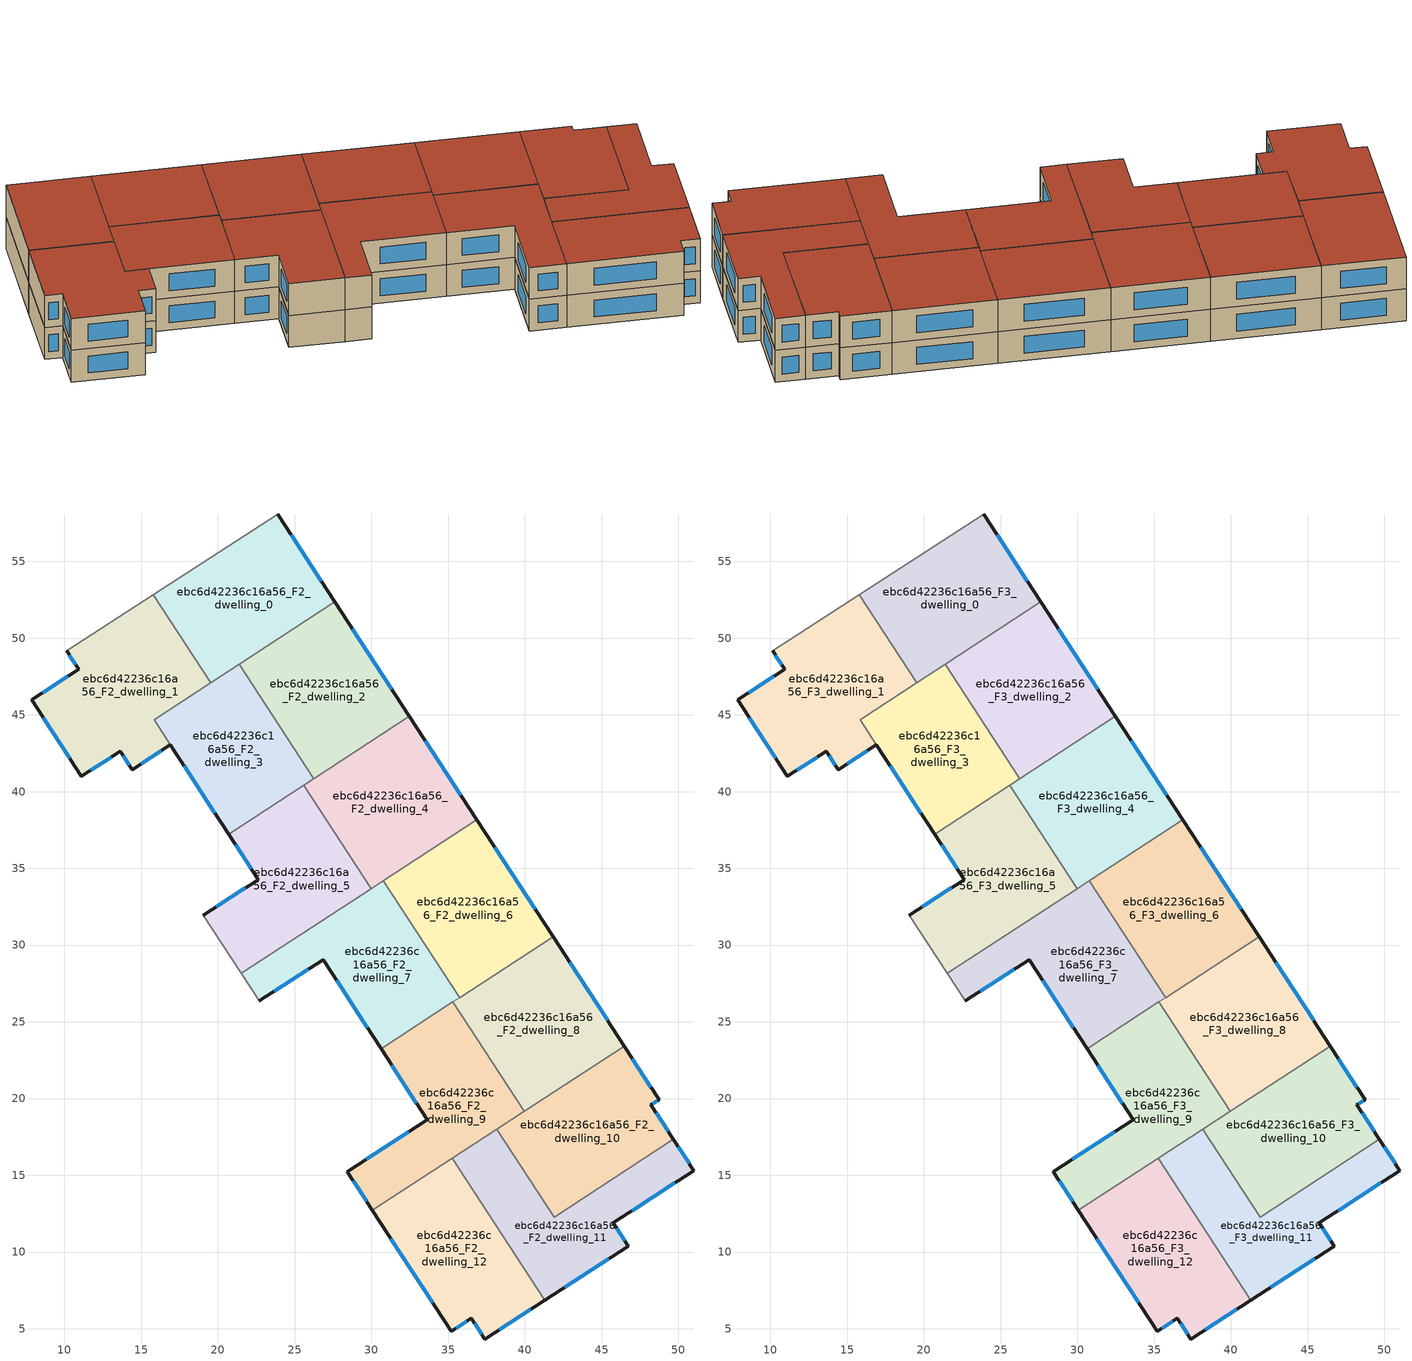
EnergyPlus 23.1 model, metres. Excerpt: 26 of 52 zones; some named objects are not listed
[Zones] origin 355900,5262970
ebc6d42236c16a56_F2_dwelling_0
 floor to ebc6d42236c16a56_F1_dwelling_0 (EU_floor_Construction): 23.88,58.09 27.62,52.36 19.53,47.09 15.78,52.84 z6
 wall outside (EU_wall_Construction): 27.62,52.36 23.88,58.09 z6:9
 wall adiabatic (EU_wall_Construction): 23.88,58.09 15.78,52.84 z6:9
 wall to ebc6d42236c16a56_F2_dwelling_1 (EU_wall_Construction): 15.78,52.84 19.53,47.09 z6:9
 wall to ebc6d42236c16a56_F2_dwelling_2 (EU_wall_Construction): 21.38,48.3 27.62,52.36 z6:9
 wall to ebc6d42236c16a56_F2_dwelling_3 (EU_wall_Construction): 19.53,47.09 21.38,48.3 z6:9
 window (EU_Window_Construction): 26.74,53.7 24.76,56.74 z6.7:8.3
ebc6d42236c16a56_F2_dwelling_1
 floor to ebc6d42236c16a56_F1_dwelling_1 (EU_floor_Construction): 15.78,52.84 19.53,47.09 15.84,44.68 16.9,43.05 14.41,41.44 13.63,42.63 11.1,41 7.86,45.98 10.93,47.96 10.14,49.18 z6
 wall outside (EU_wall_Construction): 10.14,49.18 10.93,47.96 7.86,45.98 11.1,41 13.63,42.63 14.41,41.44 16.9,43.05 z6:9
 wall adiabatic (EU_wall_Construction): 15.78,52.84 10.14,49.18 z6:9
 wall to ebc6d42236c16a56_F2_dwelling_3 (EU_wall_Construction): 16.9,43.05 15.84,44.68 19.53,47.09 z6:9
 window (EU_Window_Construction): 10.21,47.5 8.58,46.45 / 10.32,48.9 10.74,48.25 / 14.99,41.82 16.32,42.67 / 13.81,42.35 14.22,41.72 / 11.7,41.38 13.04,42.24 / 8.62,44.81 10.34,42.17 z6.7:8.3
ebc6d42236c16a56_F2_dwelling_10
 floor to ebc6d42236c16a56_F1_dwelling_10 (EU_floor_Construction): 46.47,23.42 48.74,19.93 48.21,19.59 49.67,17.34 41.9,12.27 38.16,18.01 z6
 wall outside (EU_wall_Construction): 49.67,17.34 48.21,19.59 48.74,19.93 46.47,23.42 z6:9
 wall to ebc6d42236c16a56_F2_dwelling_11 (EU_wall_Construction): 38.16,18.01 41.9,12.27 49.67,17.34 z6:9
 wall to ebc6d42236c16a56_F2_dwelling_8 (EU_wall_Construction): 46.47,23.42 39.95,19.17 z6:9
 wall to ebc6d42236c16a56_F2_dwelling_9 (EU_wall_Construction): 39.95,19.17 38.16,18.01 z6:9
 window (EU_Window_Construction): 48.21,20.75 47,22.6 / 48.33,19.67 48.62,19.85 / 49.33,17.87 48.55,19.06 z6.7:8.3
ebc6d42236c16a56_F2_dwelling_11
 floor to ebc6d42236c16a56_F1_dwelling_11 (EU_floor_Construction): 49.67,17.34 51.01,15.3 45.76,11.9 46.74,10.39 41.3,6.87 35.27,16.12 38.16,18.01 41.9,12.27 z6
 wall outside (EU_wall_Construction): 41.3,6.87 46.74,10.39 45.76,11.9 51.01,15.3 49.67,17.34 z6:9
 wall to ebc6d42236c16a56_F2_dwelling_12 (EU_wall_Construction): 35.27,16.12 41.3,6.87 z6:9
 wall to ebc6d42236c16a56_F2_dwelling_9 (EU_wall_Construction): 38.16,18.01 35.27,16.12 z6:9
 window (EU_Window_Construction): 50.69,15.78 49.99,16.86 / 46.99,12.7 49.78,14.5 / 46.51,10.74 45.99,11.55 / 42.58,7.69 45.47,9.56 z6.7:8.3
ebc6d42236c16a56_F2_dwelling_12
 floor to ebc6d42236c16a56_F1_dwelling_12 (EU_floor_Construction): 35.27,16.12 41.3,6.87 37.39,4.33 36.52,5.68 35.21,4.83 30.06,12.73 z6
 wall outside (EU_wall_Construction): 30.06,12.73 35.21,4.83 36.52,5.68 37.39,4.33 41.3,6.87 z6:9
 wall to ebc6d42236c16a56_F2_dwelling_9 (EU_wall_Construction): 35.27,16.12 30.06,12.73 z6:9
 window (EU_Window_Construction): 38.31,4.93 40.39,6.27 / 36.72,5.36 37.19,4.65 / 35.51,5.03 36.21,5.48 / 31.27,10.87 34,6.69 z6.7:8.3
ebc6d42236c16a56_F2_dwelling_2
 floor to ebc6d42236c16a56_F1_dwelling_2 (EU_floor_Construction): 27.62,52.36 32.47,44.91 26.24,40.85 21.38,48.29 z6
 wall outside (EU_wall_Construction): 32.47,44.91 27.62,52.36 z6:9
 wall to ebc6d42236c16a56_F2_dwelling_3 (EU_wall_Construction): 21.38,48.29 26.24,40.85 z6:9
 wall to ebc6d42236c16a56_F2_dwelling_4 (EU_wall_Construction): 26.24,40.85 32.47,44.91 z6:9
 window (EU_Window_Construction): 31.33,46.66 28.76,50.61 z6.7:8.3
ebc6d42236c16a56_F2_dwelling_3
 floor to ebc6d42236c16a56_F1_dwelling_3 (EU_floor_Construction): 21.38,48.29 26.24,40.85 20.69,37.23 16.9,43.05 15.84,44.68 z6
 wall outside (EU_wall_Construction): 16.91,43.04 20.69,37.23 z6:9
 wall to ebc6d42236c16a56_F2_dwelling_5 (EU_wall_Construction): 20.69,37.23 25.58,40.42 z6:9
 wall to ebc6d42236c16a56_F2_dwelling_4 (EU_wall_Construction): 25.58,40.42 26.24,40.85 z6:9
 window (EU_Window_Construction): 17.79,41.68 19.8,38.6 z6.7:8.3
ebc6d42236c16a56_F2_dwelling_4
 floor to ebc6d42236c16a56_F1_dwelling_4 (EU_floor_Construction): 32.47,44.91 36.86,38.17 29.97,33.68 25.58,40.42 z6
 wall outside (EU_wall_Construction): 36.86,38.17 32.47,44.91 z6:9
 wall to ebc6d42236c16a56_F2_dwelling_5 (EU_wall_Construction): 25.58,40.42 29.97,33.68 z6:9
 wall to ebc6d42236c16a56_F2_dwelling_6 (EU_wall_Construction): 30.77,34.2 36.86,38.17 z6:9
 wall to ebc6d42236c16a56_F2_dwelling_7 (EU_wall_Construction): 29.97,33.68 30.77,34.2 z6:9
 window (EU_Window_Construction): 35.83,39.75 33.5,43.33 z6.7:8.3
ebc6d42236c16a56_F2_dwelling_5
 floor to ebc6d42236c16a56_F1_dwelling_5 (EU_floor_Construction): 25.58,40.42 29.97,33.68 21.52,28.17 19.06,31.95 22.62,34.27 20.69,37.23 z6
 wall outside (EU_wall_Construction): 20.69,37.23 22.62,34.27 19.06,31.95 z6:9
 wall adiabatic (EU_wall_Construction): 19.06,31.95 21.52,28.17 z6:9
 wall to ebc6d42236c16a56_F2_dwelling_7 (EU_wall_Construction): 21.52,28.17 29.97,33.68 z6:9
 window (EU_Window_Construction): 21.79,33.72 19.89,32.5 / 21.14,36.54 22.17,34.96 z6.7:8.3
ebc6d42236c16a56_F2_dwelling_6
 floor to ebc6d42236c16a56_F1_dwelling_6 (EU_floor_Construction): 36.86,38.17 41.83,30.54 35.74,26.58 30.77,34.2 z6
 wall outside (EU_wall_Construction): 41.83,30.54 36.86,38.17 z6:9
 wall to ebc6d42236c16a56_F2_dwelling_7 (EU_wall_Construction): 30.77,34.2 35.74,26.58 z6:9
 wall to ebc6d42236c16a56_F2_dwelling_8 (EU_wall_Construction): 35.74,26.58 41.83,30.54 z6:9
 window (EU_Window_Construction): 40.66,32.33 38.03,36.38 z6.7:8.3
ebc6d42236c16a56_F2_dwelling_7
 floor to ebc6d42236c16a56_F1_dwelling_7 (EU_floor_Construction): 30.77,34.2 35.74,26.58 30.63,23.25 26.84,29.06 22.69,26.37 21.52,28.17 z6
 wall outside (EU_wall_Construction): 22.69,26.37 26.84,29.06 30.63,23.25 z6:9
 wall adiabatic (EU_wall_Construction): 21.52,28.17 22.69,26.37 z6:9
 wall to ebc6d42236c16a56_F2_dwelling_9 (EU_wall_Construction): 30.63,23.25 35.31,26.3 z6:9
 wall to ebc6d42236c16a56_F2_dwelling_8 (EU_wall_Construction): 35.31,26.3 35.74,26.58 z6:9
 window (EU_Window_Construction): 27.73,27.69 29.74,24.61 / 23.67,27 25.87,28.43 z6.7:8.3
ebc6d42236c16a56_F2_dwelling_8
 floor to ebc6d42236c16a56_F1_dwelling_8 (EU_floor_Construction): 41.83,30.54 46.47,23.42 39.95,19.17 35.31,26.3 z6
 wall outside (EU_wall_Construction): 46.47,23.42 41.83,30.54 z6:9
 wall to ebc6d42236c16a56_F2_dwelling_9 (EU_wall_Construction): 35.31,26.3 39.95,19.17 z6:9
 window (EU_Window_Construction): 45.38,25.09 42.92,28.87 z6.7:8.3
ebc6d42236c16a56_F2_dwelling_9
 floor to ebc6d42236c16a56_F1_dwelling_9 (EU_floor_Construction): 35.31,26.3 39.95,19.17 30.06,12.73 28.42,15.24 33.64,18.62 30.63,23.25 z6
 wall outside (EU_wall_Construction): 30.63,23.25 33.64,18.62 28.42,15.24 30.06,12.73 z6:9
 window (EU_Window_Construction): 28.81,14.65 29.68,13.32 / 32.41,17.82 29.65,16.03 / 31.33,22.16 32.93,19.7 z6.7:8.3
ebc6d42236c16a56_F3_dwelling_0
 floor to ebc6d42236c16a56_F2_dwelling_0 (EU_floor_Construction): 23.88,58.09 27.62,52.36 19.53,47.09 15.78,52.84 z9
 wall outside (EU_wall_Construction): 27.62,52.36 23.88,58.09 z9:12
 wall adiabatic (EU_wall_Construction): 23.88,58.09 15.78,52.84 z9:12
 wall to ebc6d42236c16a56_F3_dwelling_1 (EU_wall_Construction): 15.78,52.84 19.53,47.09 z9:12
 wall to ebc6d42236c16a56_F3_dwelling_2 (EU_wall_Construction): 21.38,48.3 27.62,52.36 z9:12
 wall to ebc6d42236c16a56_F3_dwelling_3 (EU_wall_Construction): 19.53,47.09 21.38,48.3 z9:12
 window (EU_Window_Construction): 26.74,53.7 24.76,56.74 z9.7:11.3
 roof outside (EU_roof_Construction): 27.62,52.36 23.88,58.09 15.78,52.84 19.53,47.09 z12
ebc6d42236c16a56_F3_dwelling_1
 floor to ebc6d42236c16a56_F2_dwelling_1 (EU_floor_Construction): 15.78,52.84 19.53,47.09 15.84,44.68 16.9,43.05 14.41,41.44 13.63,42.63 11.1,41 7.86,45.98 10.93,47.96 10.14,49.18 z9
 wall outside (EU_wall_Construction): 10.14,49.18 10.93,47.96 7.86,45.98 11.1,41 13.63,42.63 14.41,41.44 16.9,43.05 z9:12
 wall adiabatic (EU_wall_Construction): 15.78,52.84 10.14,49.18 z9:12
 wall to ebc6d42236c16a56_F3_dwelling_3 (EU_wall_Construction): 16.9,43.05 15.84,44.68 19.53,47.09 z9:12
 window (EU_Window_Construction): 10.21,47.5 8.58,46.45 / 10.32,48.9 10.74,48.25 / 14.99,41.82 16.32,42.67 / 13.81,42.35 14.22,41.72 / 11.7,41.38 13.04,42.24 / 8.62,44.81 10.34,42.17 z9.7:11.3
 roof outside (EU_roof_Construction): 16.9,43.05 15.84,44.68 19.53,47.09 15.78,52.84 10.14,49.18 10.93,47.96 7.86,45.98 11.1,41 13.63,42.63 14.41,41.44 z12
ebc6d42236c16a56_F3_dwelling_10
 floor to ebc6d42236c16a56_F2_dwelling_10 (EU_floor_Construction): 46.47,23.42 48.74,19.93 48.21,19.59 49.67,17.34 41.9,12.27 38.16,18.01 z9
 wall outside (EU_wall_Construction): 49.67,17.34 48.21,19.59 48.74,19.93 46.47,23.42 z9:12
 wall to ebc6d42236c16a56_F3_dwelling_11 (EU_wall_Construction): 38.16,18.01 41.9,12.27 49.67,17.34 z9:12
 wall to ebc6d42236c16a56_F3_dwelling_8 (EU_wall_Construction): 46.47,23.42 39.95,19.17 z9:12
 wall to ebc6d42236c16a56_F3_dwelling_9 (EU_wall_Construction): 39.95,19.17 38.16,18.01 z9:12
 window (EU_Window_Construction): 48.21,20.75 47,22.6 / 48.33,19.67 48.62,19.85 / 49.33,17.87 48.55,19.06 z9.7:11.3
 roof outside (EU_roof_Construction): 49.67,17.34 48.21,19.59 48.74,19.93 46.47,23.42 38.16,18.01 41.9,12.27 z12
ebc6d42236c16a56_F3_dwelling_11
 floor to ebc6d42236c16a56_F2_dwelling_11 (EU_floor_Construction): 49.67,17.34 51.01,15.3 45.76,11.9 46.74,10.39 41.3,6.87 35.27,16.12 38.16,18.01 41.9,12.27 z9
 wall outside (EU_wall_Construction): 41.3,6.87 46.74,10.39 45.76,11.9 51.01,15.3 49.67,17.34 z9:12
 wall to ebc6d42236c16a56_F3_dwelling_12 (EU_wall_Construction): 35.27,16.12 41.3,6.87 z9:12
 wall to ebc6d42236c16a56_F3_dwelling_9 (EU_wall_Construction): 38.16,18.01 35.27,16.12 z9:12
 window (EU_Window_Construction): 50.69,15.78 49.99,16.86 / 46.99,12.7 49.78,14.5 / 46.51,10.74 45.99,11.55 / 42.58,7.69 45.47,9.56 z9.7:11.3
 roof outside (EU_roof_Construction): 46.74,10.39 45.76,11.9 51.01,15.3 49.67,17.34 41.9,12.27 38.16,18.01 35.27,16.12 41.3,6.87 z12
ebc6d42236c16a56_F3_dwelling_12
 floor to ebc6d42236c16a56_F2_dwelling_12 (EU_floor_Construction): 35.27,16.12 41.3,6.87 37.39,4.33 36.52,5.68 35.21,4.83 30.06,12.73 z9
 wall outside (EU_wall_Construction): 30.06,12.73 35.21,4.83 36.52,5.68 37.39,4.33 41.3,6.87 z9:12
 wall to ebc6d42236c16a56_F3_dwelling_9 (EU_wall_Construction): 35.27,16.12 30.06,12.73 z9:12
 window (EU_Window_Construction): 38.31,4.93 40.39,6.27 / 36.72,5.36 37.19,4.65 / 35.51,5.03 36.21,5.48 / 31.27,10.87 34,6.69 z9.7:11.3
 roof outside (EU_roof_Construction): 41.3,6.87 35.27,16.12 30.06,12.73 35.21,4.83 36.52,5.68 37.39,4.33 z12
ebc6d42236c16a56_F3_dwelling_2
 floor to ebc6d42236c16a56_F2_dwelling_2 (EU_floor_Construction): 27.62,52.36 32.47,44.91 26.24,40.85 21.38,48.29 z9
 wall outside (EU_wall_Construction): 32.47,44.91 27.62,52.36 z9:12
 wall to ebc6d42236c16a56_F3_dwelling_3 (EU_wall_Construction): 21.38,48.29 26.24,40.85 z9:12
 wall to ebc6d42236c16a56_F3_dwelling_4 (EU_wall_Construction): 26.24,40.85 32.47,44.91 z9:12
 window (EU_Window_Construction): 31.33,46.66 28.76,50.61 z9.7:11.3
 roof outside (EU_roof_Construction): 32.47,44.91 27.62,52.36 21.38,48.29 26.24,40.85 z12
ebc6d42236c16a56_F3_dwelling_3
 floor to ebc6d42236c16a56_F2_dwelling_3 (EU_floor_Construction): 21.38,48.29 26.24,40.85 20.69,37.23 16.9,43.05 15.84,44.68 z9
 wall outside (EU_wall_Construction): 16.91,43.04 20.69,37.23 z9:12
 wall to ebc6d42236c16a56_F3_dwelling_5 (EU_wall_Construction): 20.69,37.23 25.58,40.42 z9:12
 wall to ebc6d42236c16a56_F3_dwelling_4 (EU_wall_Construction): 25.58,40.42 26.24,40.85 z9:12
 window (EU_Window_Construction): 17.79,41.68 19.8,38.6 z9.7:11.3
 roof outside (EU_roof_Construction): 26.24,40.85 21.38,48.29 15.84,44.68 16.9,43.05 20.69,37.23 z12
ebc6d42236c16a56_F3_dwelling_4
 floor to ebc6d42236c16a56_F2_dwelling_4 (EU_floor_Construction): 32.47,44.91 36.86,38.17 29.97,33.68 25.58,40.42 z9
 wall outside (EU_wall_Construction): 36.86,38.17 32.47,44.91 z9:12
 wall to ebc6d42236c16a56_F3_dwelling_5 (EU_wall_Construction): 25.58,40.42 29.97,33.68 z9:12
 wall to ebc6d42236c16a56_F3_dwelling_6 (EU_wall_Construction): 30.77,34.2 36.86,38.17 z9:12
 wall to ebc6d42236c16a56_F3_dwelling_7 (EU_wall_Construction): 29.97,33.68 30.77,34.2 z9:12
 window (EU_Window_Construction): 35.83,39.75 33.5,43.33 z9.7:11.3
 roof outside (EU_roof_Construction): 36.86,38.17 32.47,44.91 25.58,40.42 29.97,33.68 z12
ebc6d42236c16a56_F3_dwelling_5
 floor to ebc6d42236c16a56_F2_dwelling_5 (EU_floor_Construction): 25.58,40.42 29.97,33.68 21.52,28.17 19.06,31.95 22.62,34.27 20.69,37.23 z9
 wall outside (EU_wall_Construction): 20.69,37.23 22.62,34.27 19.06,31.95 z9:12
 wall adiabatic (EU_wall_Construction): 19.06,31.95 21.52,28.17 z9:12
 wall to ebc6d42236c16a56_F3_dwelling_7 (EU_wall_Construction): 21.52,28.17 29.97,33.68 z9:12
 window (EU_Window_Construction): 21.79,33.72 19.89,32.5 / 21.14,36.54 22.17,34.96 z9.7:11.3
 roof outside (EU_roof_Construction): 29.97,33.68 25.58,40.42 20.69,37.23 22.62,34.27 19.06,31.95 21.52,28.17 z12
ebc6d42236c16a56_F3_dwelling_6
 floor to ebc6d42236c16a56_F2_dwelling_6 (EU_floor_Construction): 36.86,38.17 41.83,30.54 35.74,26.58 30.77,34.2 z9
 wall outside (EU_wall_Construction): 41.83,30.54 36.86,38.17 z9:12
 wall to ebc6d42236c16a56_F3_dwelling_7 (EU_wall_Construction): 30.77,34.2 35.74,26.58 z9:12
 wall to ebc6d42236c16a56_F3_dwelling_8 (EU_wall_Construction): 35.74,26.58 41.83,30.54 z9:12
 window (EU_Window_Construction): 40.66,32.33 38.03,36.38 z9.7:11.3
 roof outside (EU_roof_Construction): 41.83,30.54 36.86,38.17 30.77,34.2 35.74,26.58 z12
ebc6d42236c16a56_F3_dwelling_7
 floor to ebc6d42236c16a56_F2_dwelling_7 (EU_floor_Construction): 30.77,34.2 35.74,26.58 30.63,23.25 26.84,29.06 22.69,26.37 21.52,28.17 z9
 wall outside (EU_wall_Construction): 22.69,26.37 26.84,29.06 30.63,23.25 z9:12
 wall adiabatic (EU_wall_Construction): 21.52,28.17 22.69,26.37 z9:12
 wall to ebc6d42236c16a56_F3_dwelling_9 (EU_wall_Construction): 30.63,23.25 35.31,26.3 z9:12
 wall to ebc6d42236c16a56_F3_dwelling_8 (EU_wall_Construction): 35.31,26.3 35.74,26.58 z9:12
 window (EU_Window_Construction): 27.73,27.69 29.74,24.61 / 23.67,27 25.87,28.43 z9.7:11.3
 roof outside (EU_roof_Construction): 35.74,26.58 30.77,34.2 21.52,28.17 22.69,26.37 26.84,29.06 30.63,23.25 z12
ebc6d42236c16a56_F3_dwelling_8
 floor to ebc6d42236c16a56_F2_dwelling_8 (EU_floor_Construction): 41.83,30.54 46.47,23.42 39.95,19.17 35.31,26.3 z9
 wall outside (EU_wall_Construction): 46.47,23.42 41.83,30.54 z9:12
 wall to ebc6d42236c16a56_F3_dwelling_9 (EU_wall_Construction): 35.31,26.3 39.95,19.17 z9:12
 window (EU_Window_Construction): 45.38,25.09 42.92,28.87 z9.7:11.3
 roof outside (EU_roof_Construction): 46.47,23.42 41.83,30.54 35.31,26.3 39.95,19.17 z12
ebc6d42236c16a56_F3_dwelling_9
 floor to ebc6d42236c16a56_F2_dwelling_9 (EU_floor_Construction): 35.31,26.3 39.95,19.17 30.06,12.73 28.42,15.24 33.64,18.62 30.63,23.25 z9
 wall outside (EU_wall_Construction): 30.63,23.25 33.64,18.62 28.42,15.24 30.06,12.73 z9:12
 window (EU_Window_Construction): 28.81,14.65 29.68,13.32 / 32.41,17.82 29.65,16.03 / 31.33,22.16 32.93,19.7 z9.7:11.3
 roof outside (EU_roof_Construction): 39.95,19.17 35.31,26.3 30.63,23.25 33.64,18.62 28.42,15.24 30.06,12.73 z12
[Building]
EU S2 Campaign: North Axis=0; Terrain=City; Solar Distribution=FullExterior
[Site:Location]
Budapest.Ferenc.Liszt.Intl.AP: Latitude=47.437; Longitude=19.256; Time Zone=1; Elevation=185
[SizingPeriod:WeatherFileDays]
AnnualSizingPeriod: Begin Month=1; Begin Day of Month=1; End Month=12; End Day of Month=31; Day of Week for Start Day=Monday; Use Weather File Daylight Saving Period=No; Use Weather File Rain and Snow Indicators=No
[MATERIAL]
EU_InternalMass_Material: Roughness=MediumRough; Thickness=0.1; Conductivity=1; Density=1800; Specific Heat=900; Thermal Absorptance=0.9; Solar Absorptance=0.7; Visible Absorptance=0.7
[MATERIAL:NOMASS] Roughness=MediumRough; Thermal Absorptance=0.9; Solar Absorptance=0.7; Visible Absorptance=0.7
Name | Thermal Resistance
EU_wall_NoMass | 0.832559
EU_roof_NoMass | 1.39638
EU_floor_NoMass | 0.872794
[WINDOWMATERIAL:SIMPLEGLAZINGSYSTEM]
EU_Window_SimpleGlazing: UFactor=2.79869; Solar Heat Gain Coefficient=0.75; Visible Transmittance=0.75
[CONSTRUCTION]
EU_wall_Construction: EU_wall_NoMass
EU_roof_Construction: EU_roof_NoMass
EU_floor_Construction: EU_floor_NoMass
EU_Window_Construction: EU_Window_SimpleGlazing
EU_InternalMass_Construction: EU_InternalMass_Material
[ZONE] Type=1; Multiplier=1; Ceiling Height=autocalculate; Floor Area=autocalculate; Part of Total Floor Area=Yes
Name | Volume
ebc6d42236c16a56_F2_dwelling_0; ebc6d42236c16a56_F3_dwelling_0 | 198.409
ebc6d42236c16a56_F2_dwelling_1; ebc6d42236c16a56_F3_dwelling_1 | 220.306
ebc6d42236c16a56_F2_dwelling_10; ebc6d42236c16a56_F3_dwelling_10 | 198.419
ebc6d42236c16a56_F2_dwelling_11; ebc6d42236c16a56_F3_dwelling_11 | 198.418
ebc6d42236c16a56_F2_dwelling_12; ebc6d42236c16a56_F3_dwelling_12 | 198.402
ebc6d42236c16a56_F2_dwelling_2; ebc6d42236c16a56_F3_dwelling_2 | 198.423
ebc6d42236c16a56_F2_dwelling_3; ebc6d42236c16a56_F3_dwelling_3 | 176.523
ebc6d42236c16a56_F2_dwelling_4; ebc6d42236c16a56_F3_dwelling_4 | 198.43
ebc6d42236c16a56_F2_dwelling_5; ebc6d42236c16a56_F3_dwelling_5 | 198.435
ebc6d42236c16a56_F2_dwelling_6; ebc6d42236c16a56_F3_dwelling_6 | 198.437
ebc6d42236c16a56_F2_dwelling_7; ebc6d42236c16a56_F3_dwelling_7 | 198.424
ebc6d42236c16a56_F2_dwelling_8; ebc6d42236c16a56_F3_dwelling_8 | 198.427
ebc6d42236c16a56_F2_dwelling_9; ebc6d42236c16a56_F3_dwelling_9 | 198.432
[INTERNALMASS] Construction=EU_InternalMass_Construction
Name | Zone or ZoneList | Surface Area
ebc6d42236c16a56_F2_dwelling_0_EU_InternalMass | ebc6d42236c16a56_F2_dwelling_0 | 66.1369
ebc6d42236c16a56_F2_dwelling_1_EU_InternalMass | ebc6d42236c16a56_F2_dwelling_1 | 73.4372
ebc6d42236c16a56_F2_dwelling_2_EU_InternalMass | ebc6d42236c16a56_F2_dwelling_2 | 66.1389
ebc6d42236c16a56_F2_dwelling_3_EU_InternalMass | ebc6d42236c16a56_F2_dwelling_3 | 58.8446
ebc6d42236c16a56_F2_dwelling_4_EU_InternalMass | ebc6d42236c16a56_F2_dwelling_4 | 66.1418
ebc6d42236c16a56_F2_dwelling_5_EU_InternalMass | ebc6d42236c16a56_F2_dwelling_5 | 66.1447
ebc6d42236c16a56_F2_dwelling_6_EU_InternalMass | ebc6d42236c16a56_F2_dwelling_6 | 66.145
ebc6d42236c16a56_F2_dwelling_7_EU_InternalMass | ebc6d42236c16a56_F2_dwelling_7 | 66.142
ebc6d42236c16a56_F2_dwelling_8_EU_InternalMass | ebc6d42236c16a56_F2_dwelling_8 | 66.1418
ebc6d42236c16a56_F2_dwelling_9_EU_InternalMass | ebc6d42236c16a56_F2_dwelling_9 | 66.1441
ebc6d42236c16a56_F2_dwelling_10_EU_InternalMass | ebc6d42236c16a56_F2_dwelling_10 | 66.1385
ebc6d42236c16a56_F2_dwelling_11_EU_InternalMass | ebc6d42236c16a56_F2_dwelling_11 | 66.1392
ebc6d42236c16a56_F2_dwelling_12_EU_InternalMass | ebc6d42236c16a56_F2_dwelling_12 | 66.1336
ebc6d42236c16a56_F3_dwelling_0_EU_InternalMass | ebc6d42236c16a56_F3_dwelling_0 | 66.1369
ebc6d42236c16a56_F3_dwelling_1_EU_InternalMass | ebc6d42236c16a56_F3_dwelling_1 | 73.4372
ebc6d42236c16a56_F3_dwelling_2_EU_InternalMass | ebc6d42236c16a56_F3_dwelling_2 | 66.1389
ebc6d42236c16a56_F3_dwelling_3_EU_InternalMass | ebc6d42236c16a56_F3_dwelling_3 | 58.8446
ebc6d42236c16a56_F3_dwelling_4_EU_InternalMass | ebc6d42236c16a56_F3_dwelling_4 | 66.1418
ebc6d42236c16a56_F3_dwelling_5_EU_InternalMass | ebc6d42236c16a56_F3_dwelling_5 | 66.1447
ebc6d42236c16a56_F3_dwelling_6_EU_InternalMass | ebc6d42236c16a56_F3_dwelling_6 | 66.145
ebc6d42236c16a56_F3_dwelling_7_EU_InternalMass | ebc6d42236c16a56_F3_dwelling_7 | 66.142
ebc6d42236c16a56_F3_dwelling_8_EU_InternalMass | ebc6d42236c16a56_F3_dwelling_8 | 66.1418
ebc6d42236c16a56_F3_dwelling_9_EU_InternalMass | ebc6d42236c16a56_F3_dwelling_9 | 66.1441
ebc6d42236c16a56_F3_dwelling_10_EU_InternalMass | ebc6d42236c16a56_F3_dwelling_10 | 66.1385
ebc6d42236c16a56_F3_dwelling_11_EU_InternalMass | ebc6d42236c16a56_F3_dwelling_11 | 66.1392
ebc6d42236c16a56_F3_dwelling_12_EU_InternalMass | ebc6d42236c16a56_F3_dwelling_12 | 66.1336
[OTHEREQUIPMENT] Fuel Type=Electricity; Design Level Calculation Method=Watts/Area; Power per Zone Floor Area=1; Fraction Latent=0; Fraction Radiant=0; Fraction Lost=0; Carbon Dioxide Generation Rate=0; EndUse Subcategory=EU_Step8_InternalGains
Name | Zone or ZoneList or Space or SpaceList | Schedule
EU_Step8_InternalGain_ebc6d42236c16a56_F2_dwelling_0_f000 | ebc6d42236c16a56_F2_dwelling_0 | EU_Step8_GainSchedule_ebc6d42236c16a56_F2_dwelling_0_f000
EU_Step8_InternalGain_ebc6d42236c16a56_F2_dwelling_1_f000 | ebc6d42236c16a56_F2_dwelling_1 | EU_Step8_GainSchedule_ebc6d42236c16a56_F2_dwelling_1_f000
EU_Step8_InternalGain_ebc6d42236c16a56_F2_dwelling_2_f000 | ebc6d42236c16a56_F2_dwelling_2 | EU_Step8_GainSchedule_ebc6d42236c16a56_F2_dwelling_2_f000
EU_Step8_InternalGain_ebc6d42236c16a56_F2_dwelling_3_f000 | ebc6d42236c16a56_F2_dwelling_3 | EU_Step8_GainSchedule_ebc6d42236c16a56_F2_dwelling_3_f000
EU_Step8_InternalGain_ebc6d42236c16a56_F2_dwelling_4_f000 | ebc6d42236c16a56_F2_dwelling_4 | EU_Step8_GainSchedule_ebc6d42236c16a56_F2_dwelling_4_f000
EU_Step8_InternalGain_ebc6d42236c16a56_F2_dwelling_5_f000 | ebc6d42236c16a56_F2_dwelling_5 | EU_Step8_GainSchedule_ebc6d42236c16a56_F2_dwelling_5_f000
EU_Step8_InternalGain_ebc6d42236c16a56_F2_dwelling_6_f000 | ebc6d42236c16a56_F2_dwelling_6 | EU_Step8_GainSchedule_ebc6d42236c16a56_F2_dwelling_6_f000
EU_Step8_InternalGain_ebc6d42236c16a56_F2_dwelling_7_f000 | ebc6d42236c16a56_F2_dwelling_7 | EU_Step8_GainSchedule_ebc6d42236c16a56_F2_dwelling_7_f000
EU_Step8_InternalGain_ebc6d42236c16a56_F2_dwelling_8_f000 | ebc6d42236c16a56_F2_dwelling_8 | EU_Step8_GainSchedule_ebc6d42236c16a56_F2_dwelling_8_f000
EU_Step8_InternalGain_ebc6d42236c16a56_F2_dwelling_9_f000 | ebc6d42236c16a56_F2_dwelling_9 | EU_Step8_GainSchedule_ebc6d42236c16a56_F2_dwelling_9_f000
EU_Step8_InternalGain_ebc6d42236c16a56_F2_dwelling_10_f000 | ebc6d42236c16a56_F2_dwelling_10 | EU_Step8_GainSchedule_ebc6d42236c16a56_F2_dwelling_10_f000
EU_Step8_InternalGain_ebc6d42236c16a56_F2_dwelling_11_f000 | ebc6d42236c16a56_F2_dwelling_11 | EU_Step8_GainSchedule_ebc6d42236c16a56_F2_dwelling_11_f000
EU_Step8_InternalGain_ebc6d42236c16a56_F2_dwelling_12_f000 | ebc6d42236c16a56_F2_dwelling_12 | EU_Step8_GainSchedule_ebc6d42236c16a56_F2_dwelling_12_f000
EU_Step8_InternalGain_ebc6d42236c16a56_F3_dwelling_0_f000 | ebc6d42236c16a56_F3_dwelling_0 | EU_Step8_GainSchedule_ebc6d42236c16a56_F3_dwelling_0_f000
EU_Step8_InternalGain_ebc6d42236c16a56_F3_dwelling_1_f000 | ebc6d42236c16a56_F3_dwelling_1 | EU_Step8_GainSchedule_ebc6d42236c16a56_F3_dwelling_1_f000
EU_Step8_InternalGain_ebc6d42236c16a56_F3_dwelling_2_f000 | ebc6d42236c16a56_F3_dwelling_2 | EU_Step8_GainSchedule_ebc6d42236c16a56_F3_dwelling_2_f000
EU_Step8_InternalGain_ebc6d42236c16a56_F3_dwelling_3_f000 | ebc6d42236c16a56_F3_dwelling_3 | EU_Step8_GainSchedule_ebc6d42236c16a56_F3_dwelling_3_f000
EU_Step8_InternalGain_ebc6d42236c16a56_F3_dwelling_4_f000 | ebc6d42236c16a56_F3_dwelling_4 | EU_Step8_GainSchedule_ebc6d42236c16a56_F3_dwelling_4_f000
EU_Step8_InternalGain_ebc6d42236c16a56_F3_dwelling_5_f000 | ebc6d42236c16a56_F3_dwelling_5 | EU_Step8_GainSchedule_ebc6d42236c16a56_F3_dwelling_5_f000
EU_Step8_InternalGain_ebc6d42236c16a56_F3_dwelling_6_f000 | ebc6d42236c16a56_F3_dwelling_6 | EU_Step8_GainSchedule_ebc6d42236c16a56_F3_dwelling_6_f000
EU_Step8_InternalGain_ebc6d42236c16a56_F3_dwelling_7_f000 | ebc6d42236c16a56_F3_dwelling_7 | EU_Step8_GainSchedule_ebc6d42236c16a56_F3_dwelling_7_f000
EU_Step8_InternalGain_ebc6d42236c16a56_F3_dwelling_8_f000 | ebc6d42236c16a56_F3_dwelling_8 | EU_Step8_GainSchedule_ebc6d42236c16a56_F3_dwelling_8_f000
EU_Step8_InternalGain_ebc6d42236c16a56_F3_dwelling_9_f000 | ebc6d42236c16a56_F3_dwelling_9 | EU_Step8_GainSchedule_ebc6d42236c16a56_F3_dwelling_9_f000
EU_Step8_InternalGain_ebc6d42236c16a56_F3_dwelling_10_f000 | ebc6d42236c16a56_F3_dwelling_10 | EU_Step8_GainSchedule_ebc6d42236c16a56_F3_dwelling_10_f000
EU_Step8_InternalGain_ebc6d42236c16a56_F3_dwelling_11_f000 | ebc6d42236c16a56_F3_dwelling_11 | EU_Step8_GainSchedule_ebc6d42236c16a56_F3_dwelling_11_f000
EU_Step8_InternalGain_ebc6d42236c16a56_F3_dwelling_12_f000 | ebc6d42236c16a56_F3_dwelling_12 | EU_Step8_GainSchedule_ebc6d42236c16a56_F3_dwelling_12_f000
[ZONEVENTILATION:DESIGNFLOWRATE] Schedule=EU_AlwaysOn; Design Flow Rate Calculation Method=AirChanges/Hour; Air Changes per Hour=0.475469; Ventilation Type=Natural; Fan Pressure Rise=0; Fan Total Efficiency=1; Constant Term Coefficient=1; Temperature Term Coefficient=0; Velocity Term Coefficient=0; Velocity Squared Term Coefficient=0; Minimum Indoor Temperature=-100; Maximum Indoor Temperature=100; Delta Temperature=-100; Minimum Outdoor Temperature=-100; Maximum Outdoor Temperature=100; Maximum Wind Speed=40
Name | Zone or ZoneList or Space or SpaceList
EU_ConstantAir_ebc6d42236c16a56_F2_dwelling_0 | ebc6d42236c16a56_F2_dwelling_0
EU_ConstantAir_ebc6d42236c16a56_F2_dwelling_1 | ebc6d42236c16a56_F2_dwelling_1
EU_ConstantAir_ebc6d42236c16a56_F2_dwelling_2 | ebc6d42236c16a56_F2_dwelling_2
EU_ConstantAir_ebc6d42236c16a56_F2_dwelling_3 | ebc6d42236c16a56_F2_dwelling_3
EU_ConstantAir_ebc6d42236c16a56_F2_dwelling_4 | ebc6d42236c16a56_F2_dwelling_4
EU_ConstantAir_ebc6d42236c16a56_F2_dwelling_5 | ebc6d42236c16a56_F2_dwelling_5
EU_ConstantAir_ebc6d42236c16a56_F2_dwelling_6 | ebc6d42236c16a56_F2_dwelling_6
EU_ConstantAir_ebc6d42236c16a56_F2_dwelling_7 | ebc6d42236c16a56_F2_dwelling_7
EU_ConstantAir_ebc6d42236c16a56_F2_dwelling_8 | ebc6d42236c16a56_F2_dwelling_8
EU_ConstantAir_ebc6d42236c16a56_F2_dwelling_9 | ebc6d42236c16a56_F2_dwelling_9
EU_ConstantAir_ebc6d42236c16a56_F2_dwelling_10 | ebc6d42236c16a56_F2_dwelling_10
EU_ConstantAir_ebc6d42236c16a56_F2_dwelling_11 | ebc6d42236c16a56_F2_dwelling_11
EU_ConstantAir_ebc6d42236c16a56_F2_dwelling_12 | ebc6d42236c16a56_F2_dwelling_12
EU_ConstantAir_ebc6d42236c16a56_F3_dwelling_0 | ebc6d42236c16a56_F3_dwelling_0
EU_ConstantAir_ebc6d42236c16a56_F3_dwelling_1 | ebc6d42236c16a56_F3_dwelling_1
EU_ConstantAir_ebc6d42236c16a56_F3_dwelling_2 | ebc6d42236c16a56_F3_dwelling_2
EU_ConstantAir_ebc6d42236c16a56_F3_dwelling_3 | ebc6d42236c16a56_F3_dwelling_3
EU_ConstantAir_ebc6d42236c16a56_F3_dwelling_4 | ebc6d42236c16a56_F3_dwelling_4
EU_ConstantAir_ebc6d42236c16a56_F3_dwelling_5 | ebc6d42236c16a56_F3_dwelling_5
EU_ConstantAir_ebc6d42236c16a56_F3_dwelling_6 | ebc6d42236c16a56_F3_dwelling_6
EU_ConstantAir_ebc6d42236c16a56_F3_dwelling_7 | ebc6d42236c16a56_F3_dwelling_7
EU_ConstantAir_ebc6d42236c16a56_F3_dwelling_8 | ebc6d42236c16a56_F3_dwelling_8
EU_ConstantAir_ebc6d42236c16a56_F3_dwelling_9 | ebc6d42236c16a56_F3_dwelling_9
EU_ConstantAir_ebc6d42236c16a56_F3_dwelling_10 | ebc6d42236c16a56_F3_dwelling_10
EU_ConstantAir_ebc6d42236c16a56_F3_dwelling_11 | ebc6d42236c16a56_F3_dwelling_11
EU_ConstantAir_ebc6d42236c16a56_F3_dwelling_12 | ebc6d42236c16a56_F3_dwelling_12
[HVACTEMPLATE:ZONE:IDEALLOADSAIRSYSTEM] System Availability Schedule=EU_AlwaysOn; Maximum Heating Supply Air Temperature=50; Minimum Cooling Supply Air Temperature=13; Maximum Heating Supply Air Humidity Ratio=0.0156; Minimum Cooling Supply Air Humidity Ratio=0.0077; Heating Limit=NoLimit; Cooling Limit=NoLimit; Heating Availability Schedule=EU_AlwaysOn; Cooling Availability Schedule=EU_CoolingOff; Dehumidification Control Type=ConstantSensibleHeatRatio; Cooling Sensible Heat Ratio=0.7; Dehumidification Setpoint=60; Humidification Control Type=None; Humidification Setpoint=30; Outdoor Air Method=None; Outdoor Air Flow Rate per Person=0.00944; Outdoor Air Flow Rate per Zone Floor Area=0; Outdoor Air Flow Rate per Zone=0; Demand Controlled Ventilation Type=None; Outdoor Air Economizer Type=NoEconomizer; Heat Recovery Type=None; Sensible Heat Recovery Effectiveness=0.7; Latent Heat Recovery Effectiveness=0.65
Name | Template Thermostat
ebc6d42236c16a56_F2_dwelling_0 | EU_HeatOnly_ebc6d42236c16a56_F2_dwelling_0
ebc6d42236c16a56_F2_dwelling_1 | EU_HeatOnly_ebc6d42236c16a56_F2_dwelling_1
ebc6d42236c16a56_F2_dwelling_2 | EU_HeatOnly_ebc6d42236c16a56_F2_dwelling_2
ebc6d42236c16a56_F2_dwelling_3 | EU_HeatOnly_ebc6d42236c16a56_F2_dwelling_3
ebc6d42236c16a56_F2_dwelling_4 | EU_HeatOnly_ebc6d42236c16a56_F2_dwelling_4
ebc6d42236c16a56_F2_dwelling_5 | EU_HeatOnly_ebc6d42236c16a56_F2_dwelling_5
ebc6d42236c16a56_F2_dwelling_6 | EU_HeatOnly_ebc6d42236c16a56_F2_dwelling_6
ebc6d42236c16a56_F2_dwelling_7 | EU_HeatOnly_ebc6d42236c16a56_F2_dwelling_7
ebc6d42236c16a56_F2_dwelling_8 | EU_HeatOnly_ebc6d42236c16a56_F2_dwelling_8
ebc6d42236c16a56_F2_dwelling_9 | EU_HeatOnly_ebc6d42236c16a56_F2_dwelling_9
ebc6d42236c16a56_F2_dwelling_10 | EU_HeatOnly_ebc6d42236c16a56_F2_dwelling_10
ebc6d42236c16a56_F2_dwelling_11 | EU_HeatOnly_ebc6d42236c16a56_F2_dwelling_11
ebc6d42236c16a56_F2_dwelling_12 | EU_HeatOnly_ebc6d42236c16a56_F2_dwelling_12
ebc6d42236c16a56_F3_dwelling_0 | EU_HeatOnly_ebc6d42236c16a56_F3_dwelling_0
ebc6d42236c16a56_F3_dwelling_1 | EU_HeatOnly_ebc6d42236c16a56_F3_dwelling_1
ebc6d42236c16a56_F3_dwelling_2 | EU_HeatOnly_ebc6d42236c16a56_F3_dwelling_2
ebc6d42236c16a56_F3_dwelling_3 | EU_HeatOnly_ebc6d42236c16a56_F3_dwelling_3
ebc6d42236c16a56_F3_dwelling_4 | EU_HeatOnly_ebc6d42236c16a56_F3_dwelling_4
ebc6d42236c16a56_F3_dwelling_5 | EU_HeatOnly_ebc6d42236c16a56_F3_dwelling_5
ebc6d42236c16a56_F3_dwelling_6 | EU_HeatOnly_ebc6d42236c16a56_F3_dwelling_6
ebc6d42236c16a56_F3_dwelling_7 | EU_HeatOnly_ebc6d42236c16a56_F3_dwelling_7
ebc6d42236c16a56_F3_dwelling_8 | EU_HeatOnly_ebc6d42236c16a56_F3_dwelling_8
ebc6d42236c16a56_F3_dwelling_9 | EU_HeatOnly_ebc6d42236c16a56_F3_dwelling_9
ebc6d42236c16a56_F3_dwelling_10 | EU_HeatOnly_ebc6d42236c16a56_F3_dwelling_10
ebc6d42236c16a56_F3_dwelling_11 | EU_HeatOnly_ebc6d42236c16a56_F3_dwelling_11
ebc6d42236c16a56_F3_dwelling_12 | EU_HeatOnly_ebc6d42236c16a56_F3_dwelling_12
[SIZING:ZONE] Zone Cooling Design Supply Air Temperature Input Method=SupplyAirTemperature; Zone Cooling Design Supply Air Temperature=13; Zone Heating Design Supply Air Temperature Input Method=SupplyAirTemperature; Zone Heating Design Supply Air Temperature=50; Zone Cooling Design Supply Air Humidity Ratio=0.008; Zone Heating Design Supply Air Humidity Ratio=0.008; Cooling Design Air Flow Method=DesignDay; Cooling Design Air Flow Rate=0; Cooling Minimum Air Flow per Zone Floor Area=0.000762; Cooling Minimum Air Flow=0; Cooling Minimum Air Flow Fraction=0.2; Heating Design Air Flow Method=DesignDay; Heating Design Air Flow Rate=0; Heating Maximum Air Flow per Zone Floor Area=0.002032; Heating Maximum Air Flow=0.141576; Heating Maximum Air Flow Fraction=0.3; Account for Dedicated Outdoor Air System=No; Dedicated Outdoor Air System Control Strategy=NeutralSupplyAir; Dedicated Outdoor Air Low Setpoint Temperature for Design=autosize; Dedicated Outdoor Air High Setpoint Temperature for Design=autosize; Zone Load Sizing Method=Sensible Load Only No Latent Load; Zone Latent Cooling Design Supply Air Humidity Ratio Input Method=HumidityRatioDifference; Zone Cooling Design Supply Air Humidity Ratio Difference=0.005; Zone Latent Heating Design Supply Air Humidity Ratio Input Method=HumidityRatioDifference; Zone Humidification Design Supply Air Humidity Ratio Difference=0.005
ebc6d42236c16a56_F2_dwelling_0; ebc6d42236c16a56_F2_dwelling_1; ebc6d42236c16a56_F2_dwelling_2; ebc6d42236c16a56_F2_dwelling_3; ebc6d42236c16a56_F2_dwelling_4; ebc6d42236c16a56_F2_dwelling_5; ebc6d42236c16a56_F2_dwelling_6; ebc6d42236c16a56_F2_dwelling_7; ebc6d42236c16a56_F2_dwelling_8; ebc6d42236c16a56_F2_dwelling_9; ebc6d42236c16a56_F2_dwelling_10; ebc6d42236c16a56_F2_dwelling_11; ebc6d42236c16a56_F2_dwelling_12; ebc6d42236c16a56_F3_dwelling_0; ebc6d42236c16a56_F3_dwelling_1; ebc6d42236c16a56_F3_dwelling_2; ebc6d42236c16a56_F3_dwelling_3; ebc6d42236c16a56_F3_dwelling_4; ebc6d42236c16a56_F3_dwelling_5; ebc6d42236c16a56_F3_dwelling_6; ebc6d42236c16a56_F3_dwelling_7; ebc6d42236c16a56_F3_dwelling_8; ebc6d42236c16a56_F3_dwelling_9; ebc6d42236c16a56_F3_dwelling_10; ebc6d42236c16a56_F3_dwelling_11; ebc6d42236c16a56_F3_dwelling_12
[SCHEDULE:CONSTANT]
Name | Hourly Value
EU_AlwaysOn | 1
EU_CoolingOff | 0
[SCHEDULE:FILE] Column Number=1; Rows to Skip at Top=0; Number of Hours of Data=8760; Column Separator=Comma; Interpolate to Timestep=No; Minutes per Item=60; Adjust Schedule for Daylight Savings=Yes
Name | File
EU_Step8_GainSchedule_ebc6d42236c16a56_F2_dwelling_0_f000 | ../../schedules/ebc6d42236c16a56/ebc6d42236c16a56_F2_dwelling_0_f000_gain.csv
EU_Step8_GainSchedule_ebc6d42236c16a56_F2_dwelling_1_f000 | ../../schedules/ebc6d42236c16a56/ebc6d42236c16a56_F2_dwelling_1_f000_gain.csv
EU_Step8_GainSchedule_ebc6d42236c16a56_F2_dwelling_2_f000 | ../../schedules/ebc6d42236c16a56/ebc6d42236c16a56_F2_dwelling_2_f000_gain.csv
EU_Step8_GainSchedule_ebc6d42236c16a56_F2_dwelling_3_f000 | ../../schedules/ebc6d42236c16a56/ebc6d42236c16a56_F2_dwelling_3_f000_gain.csv
EU_Step8_GainSchedule_ebc6d42236c16a56_F2_dwelling_4_f000 | ../../schedules/ebc6d42236c16a56/ebc6d42236c16a56_F2_dwelling_4_f000_gain.csv
EU_Step8_GainSchedule_ebc6d42236c16a56_F2_dwelling_5_f000 | ../../schedules/ebc6d42236c16a56/ebc6d42236c16a56_F2_dwelling_5_f000_gain.csv
EU_Step8_GainSchedule_ebc6d42236c16a56_F2_dwelling_6_f000 | ../../schedules/ebc6d42236c16a56/ebc6d42236c16a56_F2_dwelling_6_f000_gain.csv
EU_Step8_GainSchedule_ebc6d42236c16a56_F2_dwelling_7_f000 | ../../schedules/ebc6d42236c16a56/ebc6d42236c16a56_F2_dwelling_7_f000_gain.csv
EU_Step8_GainSchedule_ebc6d42236c16a56_F2_dwelling_8_f000 | ../../schedules/ebc6d42236c16a56/ebc6d42236c16a56_F2_dwelling_8_f000_gain.csv
EU_Step8_GainSchedule_ebc6d42236c16a56_F2_dwelling_9_f000 | ../../schedules/ebc6d42236c16a56/ebc6d42236c16a56_F2_dwelling_9_f000_gain.csv
EU_Step8_GainSchedule_ebc6d42236c16a56_F2_dwelling_10_f000 | ../../schedules/ebc6d42236c16a56/ebc6d42236c16a56_F2_dwelling_10_f000_gain.csv
EU_Step8_GainSchedule_ebc6d42236c16a56_F2_dwelling_11_f000 | ../../schedules/ebc6d42236c16a56/ebc6d42236c16a56_F2_dwelling_11_f000_gain.csv
EU_Step8_GainSchedule_ebc6d42236c16a56_F2_dwelling_12_f000 | ../../schedules/ebc6d42236c16a56/ebc6d42236c16a56_F2_dwelling_12_f000_gain.csv
EU_Step8_GainSchedule_ebc6d42236c16a56_F3_dwelling_0_f000 | ../../schedules/ebc6d42236c16a56/ebc6d42236c16a56_F3_dwelling_0_f000_gain.csv
EU_Step8_GainSchedule_ebc6d42236c16a56_F3_dwelling_1_f000 | ../../schedules/ebc6d42236c16a56/ebc6d42236c16a56_F3_dwelling_1_f000_gain.csv
EU_Step8_GainSchedule_ebc6d42236c16a56_F3_dwelling_2_f000 | ../../schedules/ebc6d42236c16a56/ebc6d42236c16a56_F3_dwelling_2_f000_gain.csv
EU_Step8_GainSchedule_ebc6d42236c16a56_F3_dwelling_3_f000 | ../../schedules/ebc6d42236c16a56/ebc6d42236c16a56_F3_dwelling_3_f000_gain.csv
EU_Step8_GainSchedule_ebc6d42236c16a56_F3_dwelling_4_f000 | ../../schedules/ebc6d42236c16a56/ebc6d42236c16a56_F3_dwelling_4_f000_gain.csv
EU_Step8_GainSchedule_ebc6d42236c16a56_F3_dwelling_5_f000 | ../../schedules/ebc6d42236c16a56/ebc6d42236c16a56_F3_dwelling_5_f000_gain.csv
EU_Step8_GainSchedule_ebc6d42236c16a56_F3_dwelling_6_f000 | ../../schedules/ebc6d42236c16a56/ebc6d42236c16a56_F3_dwelling_6_f000_gain.csv
EU_Step8_GainSchedule_ebc6d42236c16a56_F3_dwelling_7_f000 | ../../schedules/ebc6d42236c16a56/ebc6d42236c16a56_F3_dwelling_7_f000_gain.csv
EU_Step8_GainSchedule_ebc6d42236c16a56_F3_dwelling_8_f000 | ../../schedules/ebc6d42236c16a56/ebc6d42236c16a56_F3_dwelling_8_f000_gain.csv
EU_Step8_GainSchedule_ebc6d42236c16a56_F3_dwelling_9_f000 | ../../schedules/ebc6d42236c16a56/ebc6d42236c16a56_F3_dwelling_9_f000_gain.csv
EU_Step8_GainSchedule_ebc6d42236c16a56_F3_dwelling_10_f000 | ../../schedules/ebc6d42236c16a56/ebc6d42236c16a56_F3_dwelling_10_f000_gain.csv
EU_Step8_GainSchedule_ebc6d42236c16a56_F3_dwelling_11_f000 | ../../schedules/ebc6d42236c16a56/ebc6d42236c16a56_F3_dwelling_11_f000_gain.csv
EU_Step8_GainSchedule_ebc6d42236c16a56_F3_dwelling_12_f000 | ../../schedules/ebc6d42236c16a56/ebc6d42236c16a56_F3_dwelling_12_f000_gain.csv
